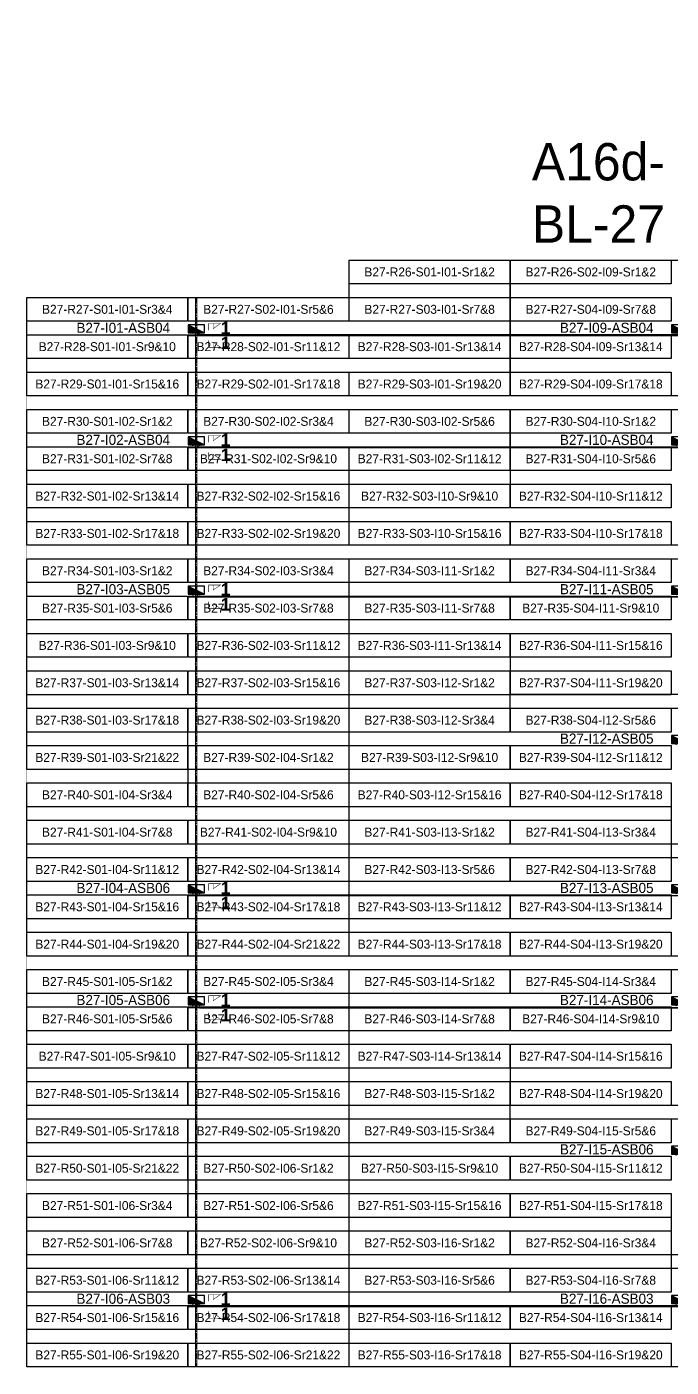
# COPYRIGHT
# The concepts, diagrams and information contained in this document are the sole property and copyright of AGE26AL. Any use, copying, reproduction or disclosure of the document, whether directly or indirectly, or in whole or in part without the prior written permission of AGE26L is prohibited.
# Model space of a CAD drawing. Header units: metres. Extents: x 528964 to 529320, y 2673702 to 2674119.
# Drawn here: x 528963.6 to 529093.1, y 2673701.7 to 2673970.9 of the extents above; entities that cross this region are included whole.
import ezdxf
from ezdxf.enums import TextEntityAlignment as Align

# ---------------------------------------------------------------- set-up
doc = ezdxf.new("R2010")
doc.units = ezdxf.units.M
doc.linetypes.add('CENTER', pattern=[2, 1.25, -0.25, 0.25, -0.25])
doc.layers.add('Boundary-12.5 MW Block', color=6, linetype='Continuous', lineweight=9)
doc.layers.add('PILE', color=1, linetype='Continuous', lineweight=15)
for name, color, linetype in [('DC Trench BL-27', 40, 'Continuous'), ('E-Inverter Grouping', 2, 'Continuous'), ('Inverter Block-27', 7, 'Continuous'), ('LT Cable(AG) INV to LT Panel BL-27', 2, 'Continuous'), ('Messenger Wire-Block-27 (Master Path)', 30, 'Continuous'), ('Messenger Wire-Block-27 (MW Path)', 191, 'Continuous'), ('MMS Block Numbering', 7, 'Continuous'), ('MMS Table Block-27', 8, 'Continuous'), ('Plan Line - DC BL-27', 40, 'Continuous'), ('Section Marking BL-27', 2, 'Continuous')]:
    doc.layers.add(name, color=color, linetype=linetype)
doc.styles.add('Adani Regular', font='Adani Regular.ttf')
doc.styles.add('BoldTextStyle', font='arialbd.ttf')
doc.styles.get("Standard").update_dxf_attribs({"font": 'Adani Regular.ttf'})

# ---------------------------------------------------------------- blocks, each defined once
blk = doc.blocks.new('MMS Table (32.292 x 4.788)')
at = {"color": 0}
blk.add_lwpolyline([(0, -0.002), (0, 4.786), (32.292, 4.786), (32.292, -0.002)], close=True, dxfattribs=at)
at = {"color": 7}
blk.add_attdef('ID1', text='', height=1.8, dxfattribs=at).set_placement((16.146, 2.392), align=Align.MIDDLE_CENTER)
blk = doc.blocks.new('Inverter Block')
h = blk.add_hatch(color=0)
h.dxf.hatch_style = 1
h.paths.add_polyline_path([(-1.46, 2.27), (-1.46, 0.85), (1.46, 0.85)])
at = {"color": 0}
blk.add_lwpolyline([(1.46, 2.27), (-1.46, 2.27), (-1.46, 0.85), (1.46, 0.85)], close=True, dxfattribs=at)
blk.add_lwpolyline([(-1.46, 2.27), (1.46, 0.85)], dxfattribs=at)
at = {"layer": 'PILE'}
for centre in [(-0.61, 0.85), (0.61, 0.85)]:
    blk.add_circle(centre, 0.156, dxfattribs=at)
at = {"color": 7}
blk.add_attdef('ID', (-1.46, 3.01), '', height=1.8, dxfattribs=at)

msp = doc.modelspace()

# ---------------------------------------------------------------- linework, layer by layer
at = {"layer": 'Boundary-12.5 MW Block', "const_width": 0.05}
msp.add_lwpolyline([(528963.58, 2673916.58), (529028.37, 2673916.58), (529028.37, 2673924.08), (529102.74, 2673924.08), (529102.74, 2673960.7), (529125.54, 2673960.7), (529125.54, 2674084.29), (528995.98, 2674084.29), (528995.98, 2674119.08), (529319.8, 2674119.08), (529319.8, 2673701.79), (528963.58, 2673701.79)], close=True, dxfattribs=at)
at = {"layer": 'DC Trench BL-27', "color": 40, "const_width": 0.15}
msp.add_lwpolyline([(528997.76, 2673916.58), (528997.46, 2673916.58), (528997.46, 2673701.79), (528997.76, 2673701.79)], close=True, dxfattribs=at)
at = {"layer": 'E-Inverter Grouping', "color": 3}
for points in [[(529060.66, 2673896.79), (528963.58, 2673896.79), (528963.58, 2673916.58), (529028.37, 2673916.58), (529028.37, 2673924.08), (529060.66, 2673924.08)], [(529157.84, 2673911.79), (529125.44, 2673911.79), (529125.44, 2673896.79), (529060.76, 2673896.79), (529060.76, 2673924.08), (529157.84, 2673924.08)], [(529060.66, 2673894.08), (529060.66, 2673881.79), (529028.27, 2673881.79), (529028.27, 2673866.79), (528963.58, 2673866.79), (528963.58, 2673894.08)], [(529125.44, 2673866.79), (529028.37, 2673866.79), (529028.37, 2673879.08), (529060.76, 2673879.08), (529060.76, 2673894.08), (529125.44, 2673894.08)]]:
    msp.add_lwpolyline(points, close=True, dxfattribs=at)
at = {"layer": 'E-Inverter Grouping'}
for points in [[(528963.58, 2673864.08), (529028.27, 2673864.08), (529028.27, 2673829.29), (528995.88, 2673829.29), (528995.88, 2673821.79), (528963.58, 2673821.79)], [(529125.44, 2673836.79), (529060.76, 2673836.79), (529060.76, 2673844.29), (529028.37, 2673844.29), (529028.37, 2673864.08), (529125.44, 2673864.08)], [(529125.44, 2673806.79), (529093.15, 2673806.79), (529093.15, 2673814.29), (529028.37, 2673814.29), (529028.37, 2673841.58), (529060.66, 2673841.58), (529060.66, 2673834.08), (529125.44, 2673834.08)], [(528963.58, 2673784.29), (528963.58, 2673819.08), (528995.98, 2673819.08), (528995.98, 2673826.58), (529028.27, 2673826.58), (529028.27, 2673784.29)], [(529093.05, 2673804.08), (529125.44, 2673804.08), (529125.44, 2673784.29), (529028.37, 2673784.29), (529028.37, 2673811.58), (529093.05, 2673811.58)], [(528963.58, 2673781.58), (529028.27, 2673781.58), (529028.27, 2673746.79), (528995.88, 2673746.79), (528995.88, 2673739.29), (528963.58, 2673739.29)], [(529125.44, 2673754.29), (529060.76, 2673754.29), (529060.76, 2673761.79), (529028.37, 2673761.79), (529028.37, 2673781.58), (529125.44, 2673781.58)], [(529125.44, 2673724.29), (529093.15, 2673724.29), (529093.15, 2673731.79), (529028.37, 2673731.79), (529028.37, 2673759.08), (529060.66, 2673759.08), (529060.66, 2673751.58), (529125.44, 2673751.58)], [(528963.58, 2673701.79), (528963.58, 2673736.58), (528995.98, 2673736.58), (528995.98, 2673744.08), (529028.27, 2673744.08), (529028.27, 2673701.79)], [(529093.05, 2673721.58), (529125.44, 2673721.58), (529125.44, 2673701.79), (529028.37, 2673701.79), (529028.37, 2673729.08), (529093.05, 2673729.08)]]:
    msp.add_lwpolyline(points, close=True, dxfattribs=at)
at = {"layer": 'LT Cable(AG) INV to LT Panel BL-27'}
for points in [[(529121.23, 2673944.27), (529115.71, 2673944.27, -0.128556), (529115.27, 2673944.38), (529114.07, 2673945.06, 0.128556), (529113.63, 2673945.17), (529107.2, 2673945.17, 0.414214), (529106.3, 2673944.27), (529106.3, 2673925.16, 0.02201), (529106.3, 2673925.08), (529106.35, 2673924.48, -0.02201), (529106.36, 2673924.4), (529106.36, 2673909.94, -0.414214), (529105.46, 2673909.04), (528998.51, 2673909.04, -0.414214), (528997.61, 2673909.94), (528997.61, 2673910.19)], [(529121.23, 2673944.22), (529115.71, 2673944.22, -0.128556), (529115.27, 2673944.33), (529114.07, 2673945.01, 0.128556), (529113.63, 2673945.12), (529107.25, 2673945.12, 0.414214), (529106.35, 2673944.22), (529106.35, 2673925.16, 0.02201), (529106.35, 2673925.08), (529106.4, 2673924.48, -0.02201), (529106.41, 2673924.4), (529106.41, 2673887.39, -0.414214), (529105.51, 2673886.49), (528998.51, 2673886.49, -0.414214), (528997.61, 2673887.39), (528997.61, 2673887.69)], [(529119.29, 2673944.17), (529115.71, 2673944.17, -0.128556), (529115.27, 2673944.28), (529114.07, 2673944.96, 0.128556), (529113.63, 2673945.07), (529107.3, 2673945.07, 0.414214), (529106.4, 2673944.17), (529106.4, 2673925.16, 0.02201), (529106.4, 2673925.08), (529106.45, 2673924.48, -0.02201), (529106.46, 2673924.4), (529106.46, 2673857.34, -0.414214), (529105.56, 2673856.44), (528998.51, 2673856.44, -0.414214), (528997.61, 2673857.34), (528997.61, 2673857.69)], [(529117.22, 2673944.09), (529115.71, 2673944.09, -0.128556), (529115.27, 2673944.21), (529114.07, 2673944.88, 0.128556), (529113.63, 2673945), (529107.37, 2673945, 0.414214), (529106.47, 2673944.1), (529106.47, 2673925.17, 0.02201), (529106.48, 2673925.09), (529106.53, 2673924.49, -0.02201), (529106.53, 2673924.41), (529106.53, 2673797.26, -0.414214), (529105.63, 2673796.36), (528998.51, 2673796.36, -0.414214), (528997.61, 2673797.26), (528997.61, 2673797.69)], [(529117.22, 2673944.04), (529115.71, 2673944.04, -0.128556), (529115.27, 2673944.16), (529114.07, 2673944.83, 0.128556), (529113.63, 2673944.95), (529107.42, 2673944.95, 0.414214), (529106.52, 2673944.05), (529106.52, 2673925.17, 0.02201), (529106.53, 2673925.09), (529106.58, 2673924.49, -0.02201), (529106.58, 2673924.41), (529106.58, 2673774.71, -0.414214), (529105.68, 2673773.81), (528998.51, 2673773.81, -0.414214), (528997.61, 2673774.71), (528997.61, 2673775.19)]]:
    msp.add_lwpolyline(points, format="xyb", dxfattribs=at)
at = {"layer": 'LT Cable(AG) INV to LT Panel BL-27', "color": 5}
msp.add_lwpolyline([(529116.2, 2673943.64), (529115.9, 2673943.64, 0.053654), (529115.71, 2673943.62), (529114.12, 2673943.27, -0.053654), (529113.93, 2673943.25), (529110.05, 2673943.25, 0.414214), (529109.15, 2673942.35), (529109.15, 2673925.16, 0.041937), (529109.16, 2673925.01), (529109.24, 2673924.51, -0.041937), (529109.26, 2673924.36), (529109.26, 2673714.94, -0.414214), (529108.36, 2673714.04), (528998.51, 2673714.04, -0.414214), (528997.61, 2673714.94), (528997.61, 2673715.19)], format="xyb", dxfattribs=at)
at = {"layer": 'Messenger Wire-Block-27 (Master Path)'}
for points in [[(528995.98, 2673908.94), (529106.46, 2673908.94)], [(528995.98, 2673886.44), (529106.46, 2673886.44)], [(528995.98, 2673856.44), (529106.46, 2673856.44)], [(528995.98, 2673796.44), (529106.46, 2673796.44)], [(528995.98, 2673773.94), (529106.46, 2673773.94)], [(528995.98, 2673713.94), (529255.01, 2673713.94)]]:
    msp.add_lwpolyline(points, dxfattribs=at)
at = {"layer": 'Messenger Wire-Block-27 (MW Path)', "const_width": 0.1}
for points in [[(528995.98, 2673908.94), (529106.46, 2673908.94)], [(528995.98, 2673886.44), (529106.46, 2673886.44)], [(528995.98, 2673856.44), (529106.46, 2673856.44)], [(528995.98, 2673796.44), (529106.46, 2673796.44)], [(528995.98, 2673773.94), (529106.46, 2673773.94)], [(528995.98, 2673713.94), (529255.01, 2673713.94)]]:
    msp.add_lwpolyline(points, dxfattribs=at)
at = {"layer": 'Plan Line - DC BL-27', "color": 6, "linetype": 'CENTER'}
msp.add_lwpolyline([(528997.61, 2673916.58), (528997.61, 2673701.79)], dxfattribs=at)
at = {"layer": 'Section Marking BL-27', "color": 94, "lineweight": 35, "true_color": 0x00a500, "const_width": 0.1}
for points in [[(529000.11, 2673909.94), (529000.11, 2673911.33), (529002.51, 2673911.33), (529001.03, 2673910.32), (529001.03, 2673911.33)], [(529000.11, 2673907.94), (529000.11, 2673906.55), (529002.51, 2673906.55), (529001.03, 2673907.56), (529001.03, 2673906.55)], [(529000.11, 2673887.44), (529000.11, 2673888.83), (529002.51, 2673888.83), (529001.03, 2673887.82), (529001.03, 2673888.83)], [(529000.11, 2673885.44), (529000.11, 2673884.05), (529002.51, 2673884.05), (529001.03, 2673885.06), (529001.03, 2673884.05)], [(529000.11, 2673857.44), (529000.11, 2673858.83), (529002.51, 2673858.83), (529001.03, 2673857.82), (529001.03, 2673858.83)], [(529000.11, 2673855.44), (529000.11, 2673854.05), (529002.51, 2673854.05), (529001.03, 2673855.06), (529001.03, 2673854.05)], [(529000.11, 2673797.44), (529000.11, 2673798.83), (529002.51, 2673798.83), (529001.03, 2673797.82), (529001.03, 2673798.83)], [(529000.11, 2673795.44), (529000.11, 2673794.05), (529002.51, 2673794.05), (529001.03, 2673795.06), (529001.03, 2673794.05)], [(529000.11, 2673774.94), (529000.11, 2673776.33), (529002.51, 2673776.33), (529001.03, 2673775.32), (529001.03, 2673776.33)], [(529000.11, 2673772.94), (529000.11, 2673771.55), (529002.51, 2673771.55), (529001.03, 2673772.56), (529001.03, 2673771.55)], [(529000.11, 2673714.94), (529000.11, 2673716.33), (529002.51, 2673716.33), (529001.03, 2673715.32), (529001.03, 2673716.33)], [(529000.11, 2673712.94), (529000.11, 2673711.55), (529002.51, 2673711.55), (529001.03, 2673712.56), (529001.03, 2673711.55)]]:
    msp.add_lwpolyline(points, dxfattribs=at)

# ---------------------------------------------------------------- block references
at = {"layer": 'Inverter Block-27'}
ref = msp.add_blockref('Inverter Block', (528997.61, 2673908.53), dxfattribs=dict(at, xscale=1.124999999976148, yscale=1.124999999976148, zscale=1.124999999976148))
ref.add_attrib('ID', 'B27-I01-ASB04', (528973.54, 2673909.46), dxfattribs={"layer": '0', "color": 7, "height": 2.025})
ref = msp.add_blockref('Inverter Block', (529094.79, 2673908.53), dxfattribs=dict(at, xscale=1.124999999976148, yscale=1.124999999976148, zscale=1.124999999976148))
ref.add_attrib('ID', 'B27-I09-ASB04', (529070.71, 2673909.46), dxfattribs={"layer": '0', "color": 7, "height": 2.025})
ref = msp.add_blockref('Inverter Block', (528997.61, 2673886.03), dxfattribs=dict(at, xscale=1.124999999976148, yscale=1.124999999976148, zscale=1.124999999976148))
ref.add_attrib('ID', 'B27-I02-ASB04', (528973.54, 2673886.96), dxfattribs={"layer": '0', "color": 7, "height": 2.025})
ref = msp.add_blockref('Inverter Block', (529094.79, 2673886.03), dxfattribs=dict(at, xscale=1.124999999976148, yscale=1.124999999976148, zscale=1.124999999976148))
ref.add_attrib('ID', 'B27-I10-ASB04', (529070.71, 2673886.96), dxfattribs={"layer": '0', "color": 7, "height": 2.025})
ref = msp.add_blockref('Inverter Block', (528997.61, 2673856.03), dxfattribs=dict(at, xscale=1.124999999976148, yscale=1.124999999976148, zscale=1.124999999976148))
ref.add_attrib('ID', 'B27-I03-ASB05', (528973.54, 2673856.96), dxfattribs={"layer": '0', "color": 7, "height": 2.025})
ref = msp.add_blockref('Inverter Block', (529094.79, 2673856.03), dxfattribs=dict(at, xscale=1.124999999976148, yscale=1.124999999976148, zscale=1.124999999976148))
ref.add_attrib('ID', 'B27-I11-ASB05', (529070.71, 2673856.96), dxfattribs={"layer": '0', "color": 7, "height": 2.025})
ref = msp.add_blockref('Inverter Block', (529094.79, 2673826.03), dxfattribs=dict(at, xscale=1.124999999976148, yscale=1.124999999976148, zscale=1.124999999976148))
ref.add_attrib('ID', 'B27-I12-ASB05', (529070.71, 2673826.96), dxfattribs={"layer": '0', "color": 7, "height": 2.025})
ref = msp.add_blockref('Inverter Block', (528997.61, 2673796.03), dxfattribs=dict(at, xscale=1.124999999976148, yscale=1.124999999976148, zscale=1.124999999976148))
ref.add_attrib('ID', 'B27-I04-ASB06', (528973.54, 2673796.96), dxfattribs={"layer": '0', "color": 7, "height": 2.025})
ref = msp.add_blockref('Inverter Block', (529094.79, 2673796.03), dxfattribs=dict(at, xscale=1.124999999976148, yscale=1.124999999976148, zscale=1.124999999976148))
ref.add_attrib('ID', 'B27-I13-ASB05', (529070.71, 2673796.96), dxfattribs={"layer": '0', "color": 7, "height": 2.025})
ref = msp.add_blockref('Inverter Block', (528997.61, 2673773.53), dxfattribs=dict(at, xscale=1.124999999976148, yscale=1.124999999976148, zscale=1.124999999976148))
ref.add_attrib('ID', 'B27-I05-ASB06', (528973.54, 2673774.46), dxfattribs={"layer": '0', "color": 7, "height": 2.025})
ref = msp.add_blockref('Inverter Block', (529094.79, 2673773.53), dxfattribs=dict(at, xscale=1.124999999976148, yscale=1.124999999976148, zscale=1.124999999976148))
ref.add_attrib('ID', 'B27-I14-ASB06', (529070.71, 2673774.46), dxfattribs={"layer": '0', "color": 7, "height": 2.025})
ref = msp.add_blockref('Inverter Block', (529094.79, 2673743.53), dxfattribs=dict(at, xscale=1.124999999976148, yscale=1.124999999976148, zscale=1.124999999976148))
ref.add_attrib('ID', 'B27-I15-ASB06', (529070.71, 2673744.46), dxfattribs={"layer": '0', "color": 7, "height": 2.025})
ref = msp.add_blockref('Inverter Block', (528997.61, 2673713.53), dxfattribs=dict(at, xscale=1.124999999976148, yscale=1.124999999976148, zscale=1.124999999976148))
ref.add_attrib('ID', 'B27-I06-ASB03', (528973.54, 2673714.46), dxfattribs={"layer": '0', "color": 7, "height": 2.025})
ref = msp.add_blockref('Inverter Block', (529094.79, 2673713.53), dxfattribs=dict(at, xscale=1.124999999976148, yscale=1.124999999976148, zscale=1.124999999976148))
ref.add_attrib('ID', 'B27-I16-ASB03', (529070.71, 2673714.46), dxfattribs={"layer": '0', "color": 7, "height": 2.025})
at = {"layer": 'MMS Table Block-27'}
for p, values in [((529028.37, 2673919.29), {'ID1': 'B27-R26-S01-I01-Sr1&2'}), ((529060.76, 2673919.29), {'ID1': 'B27-R26-S02-I09-Sr1&2'}), ((528963.58, 2673911.79), {'ID1': 'B27-R27-S01-I01-Sr3&4'}), ((528995.98, 2673911.79), {'ID1': 'B27-R27-S02-I01-Sr5&6'}), ((529028.37, 2673911.79), {'ID1': 'B27-R27-S03-I01-Sr7&8'}), ((529060.76, 2673911.79), {'ID1': 'B27-R27-S04-I09-Sr7&8'}), ((528963.58, 2673904.29), {'ID1': 'B27-R28-S01-I01-Sr9&10'}), ((528995.98, 2673904.29), {'ID1': 'B27-R28-S02-I01-Sr11&12'}), ((529028.37, 2673904.29), {'ID1': 'B27-R28-S03-I01-Sr13&14'}), ((529060.76, 2673904.29), {'ID1': 'B27-R28-S04-I09-Sr13&14'}), ((528963.58, 2673896.79), {'ID1': 'B27-R29-S01-I01-Sr15&16'}), ((528995.98, 2673896.79), {'ID1': 'B27-R29-S02-I01-Sr17&18'}), ((529028.37, 2673896.79), {'ID1': 'B27-R29-S03-I01-Sr19&20'}), ((529060.76, 2673896.79), {'ID1': 'B27-R29-S04-I09-Sr17&18'}), ((528963.58, 2673889.29), {'ID1': 'B27-R30-S01-I02-Sr1&2'}), ((528995.98, 2673889.29), {'ID1': 'B27-R30-S02-I02-Sr3&4'}), ((529028.37, 2673889.29), {'ID1': 'B27-R30-S03-I02-Sr5&6'}), ((529060.76, 2673889.29), {'ID1': 'B27-R30-S04-I10-Sr1&2'}), ((528963.58, 2673881.79), {'ID1': 'B27-R31-S01-I02-Sr7&8'}), ((528995.98, 2673881.79), {'ID1': 'B27-R31-S02-I02-Sr9&10'}), ((529028.37, 2673881.79), {'ID1': 'B27-R31-S03-I02-Sr11&12'}), ((529060.76, 2673881.79), {'ID1': 'B27-R31-S04-I10-Sr5&6'}), ((528963.58, 2673874.29), {'ID1': 'B27-R32-S01-I02-Sr13&14'}), ((528995.98, 2673874.29), {'ID1': 'B27-R32-S02-I02-Sr15&16'}), ((529028.37, 2673874.29), {'ID1': 'B27-R32-S03-I10-Sr9&10'}), ((529060.76, 2673874.29), {'ID1': 'B27-R32-S04-I10-Sr11&12'}), ((528963.58, 2673866.79), {'ID1': 'B27-R33-S01-I02-Sr17&18'}), ((528995.98, 2673866.79), {'ID1': 'B27-R33-S02-I02-Sr19&20'}), ((529028.37, 2673866.79), {'ID1': 'B27-R33-S03-I10-Sr15&16'}), ((529060.76, 2673866.79), {'ID1': 'B27-R33-S04-I10-Sr17&18'}), ((528963.58, 2673859.29), {'ID1': 'B27-R34-S01-I03-Sr1&2'}), ((528995.98, 2673859.29), {'ID1': 'B27-R34-S02-I03-Sr3&4'}), ((529028.37, 2673859.29), {'ID1': 'B27-R34-S03-I11-Sr1&2'}), ((529060.76, 2673859.29), {'ID1': 'B27-R34-S04-I11-Sr3&4'}), ((528963.58, 2673851.79), {'ID1': 'B27-R35-S01-I03-Sr5&6'}), ((528995.98, 2673851.79), {'ID1': 'B27-R35-S02-I03-Sr7&8'}), ((529028.37, 2673851.79), {'ID1': 'B27-R35-S03-I11-Sr7&8'}), ((529060.76, 2673851.79), {'ID1': 'B27-R35-S04-I11-Sr9&10'}), ((528963.58, 2673844.29), {'ID1': 'B27-R36-S01-I03-Sr9&10'}), ((528995.98, 2673844.29), {'ID1': 'B27-R36-S02-I03-Sr11&12'}), ((529028.37, 2673844.29), {'ID1': 'B27-R36-S03-I11-Sr13&14'}), ((529060.76, 2673844.29), {'ID1': 'B27-R36-S04-I11-Sr15&16'}), ((528963.58, 2673836.79), {'ID1': 'B27-R37-S01-I03-Sr13&14'}), ((528995.98, 2673836.79), {'ID1': 'B27-R37-S02-I03-Sr15&16'}), ((529028.37, 2673836.79), {'ID1': 'B27-R37-S03-I12-Sr1&2'}), ((529060.76, 2673836.79), {'ID1': 'B27-R37-S04-I11-Sr19&20'}), ((528963.58, 2673829.29), {'ID1': 'B27-R38-S01-I03-Sr17&18'}), ((528995.98, 2673829.29), {'ID1': 'B27-R38-S02-I03-Sr19&20'}), ((529028.37, 2673829.29), {'ID1': 'B27-R38-S03-I12-Sr3&4'}), ((529060.76, 2673829.29), {'ID1': 'B27-R38-S04-I12-Sr5&6'}), ((528963.58, 2673821.79), {'ID1': 'B27-R39-S01-I03-Sr21&22'}), ((528995.98, 2673821.79), {'ID1': 'B27-R39-S02-I04-Sr1&2'}), ((529028.37, 2673821.79), {'ID1': 'B27-R39-S03-I12-Sr9&10'}), ((529060.76, 2673821.79), {'ID1': 'B27-R39-S04-I12-Sr11&12'}), ((528963.58, 2673814.29), {'ID1': 'B27-R40-S01-I04-Sr3&4'}), ((528995.98, 2673814.29), {'ID1': 'B27-R40-S02-I04-Sr5&6'}), ((529028.37, 2673814.29), {'ID1': 'B27-R40-S03-I12-Sr15&16'}), ((529060.76, 2673814.29), {'ID1': 'B27-R40-S04-I12-Sr17&18'}), ((528963.58, 2673806.79), {'ID1': 'B27-R41-S01-I04-Sr7&8'}), ((528995.98, 2673806.79), {'ID1': 'B27-R41-S02-I04-Sr9&10'}), ((529028.37, 2673806.79), {'ID1': 'B27-R41-S03-I13-Sr1&2'}), ((529060.76, 2673806.79), {'ID1': 'B27-R41-S04-I13-Sr3&4'}), ((528963.58, 2673799.29), {'ID1': 'B27-R42-S01-I04-Sr11&12'}), ((528995.98, 2673799.29), {'ID1': 'B27-R42-S02-I04-Sr13&14'}), ((529028.37, 2673799.29), {'ID1': 'B27-R42-S03-I13-Sr5&6'}), ((529060.76, 2673799.29), {'ID1': 'B27-R42-S04-I13-Sr7&8'}), ((528963.58, 2673791.79), {'ID1': 'B27-R43-S01-I04-Sr15&16'}), ((528995.98, 2673791.79), {'ID1': 'B27-R43-S02-I04-Sr17&18'}), ((529028.37, 2673791.79), {'ID1': 'B27-R43-S03-I13-Sr11&12'}), ((529060.76, 2673791.79), {'ID1': 'B27-R43-S04-I13-Sr13&14'}), ((528963.58, 2673784.29), {'ID1': 'B27-R44-S01-I04-Sr19&20'}), ((528995.98, 2673784.29), {'ID1': 'B27-R44-S02-I04-Sr21&22'}), ((529028.37, 2673784.29), {'ID1': 'B27-R44-S03-I13-Sr17&18'}), ((529060.76, 2673784.29), {'ID1': 'B27-R44-S04-I13-Sr19&20'}), ((528963.58, 2673776.79), {'ID1': 'B27-R45-S01-I05-Sr1&2'}), ((528995.98, 2673776.79), {'ID1': 'B27-R45-S02-I05-Sr3&4'}), ((529028.37, 2673776.79), {'ID1': 'B27-R45-S03-I14-Sr1&2'}), ((529060.76, 2673776.79), {'ID1': 'B27-R45-S04-I14-Sr3&4'}), ((528963.58, 2673769.29), {'ID1': 'B27-R46-S01-I05-Sr5&6'}), ((528995.98, 2673769.29), {'ID1': 'B27-R46-S02-I05-Sr7&8'}), ((529028.37, 2673769.29), {'ID1': 'B27-R46-S03-I14-Sr7&8'}), ((529060.76, 2673769.29), {'ID1': 'B27-R46-S04-I14-Sr9&10'}), ((528963.58, 2673761.79), {'ID1': 'B27-R47-S01-I05-Sr9&10'}), ((528995.98, 2673761.79), {'ID1': 'B27-R47-S02-I05-Sr11&12'}), ((529028.37, 2673761.79), {'ID1': 'B27-R47-S03-I14-Sr13&14'}), ((529060.76, 2673761.79), {'ID1': 'B27-R47-S04-I14-Sr15&16'}), ((528963.58, 2673754.29), {'ID1': 'B27-R48-S01-I05-Sr13&14'}), ((528995.98, 2673754.29), {'ID1': 'B27-R48-S02-I05-Sr15&16'}), ((529028.37, 2673754.29), {'ID1': 'B27-R48-S03-I15-Sr1&2'}), ((529060.76, 2673754.29), {'ID1': 'B27-R48-S04-I14-Sr19&20'}), ((528963.58, 2673746.79), {'ID1': 'B27-R49-S01-I05-Sr17&18'}), ((528995.98, 2673746.79), {'ID1': 'B27-R49-S02-I05-Sr19&20'}), ((529028.37, 2673746.79), {'ID1': 'B27-R49-S03-I15-Sr3&4'}), ((529060.76, 2673746.79), {'ID1': 'B27-R49-S04-I15-Sr5&6'}), ((528963.58, 2673739.29), {'ID1': 'B27-R50-S01-I05-Sr21&22'}), ((528995.98, 2673739.29), {'ID1': 'B27-R50-S02-I06-Sr1&2'}), ((529028.37, 2673739.29), {'ID1': 'B27-R50-S03-I15-Sr9&10'}), ((529060.76, 2673739.29), {'ID1': 'B27-R50-S04-I15-Sr11&12'}), ((528963.58, 2673731.79), {'ID1': 'B27-R51-S01-I06-Sr3&4'}), ((528995.98, 2673731.79), {'ID1': 'B27-R51-S02-I06-Sr5&6'}), ((529028.37, 2673731.79), {'ID1': 'B27-R51-S03-I15-Sr15&16'}), ((529060.76, 2673731.79), {'ID1': 'B27-R51-S04-I15-Sr17&18'}), ((528963.58, 2673724.29), {'ID1': 'B27-R52-S01-I06-Sr7&8'}), ((528995.98, 2673724.29), {'ID1': 'B27-R52-S02-I06-Sr9&10'}), ((529028.37, 2673724.29), {'ID1': 'B27-R52-S03-I16-Sr1&2'}), ((529060.76, 2673724.29), {'ID1': 'B27-R52-S04-I16-Sr3&4'}), ((528963.58, 2673716.79), {'ID1': 'B27-R53-S01-I06-Sr11&12'}), ((528995.98, 2673716.79), {'ID1': 'B27-R53-S02-I06-Sr13&14'}), ((529028.37, 2673716.79), {'ID1': 'B27-R53-S03-I16-Sr5&6'}), ((529060.76, 2673716.79), {'ID1': 'B27-R53-S04-I16-Sr7&8'}), ((528963.58, 2673709.29), {'ID1': 'B27-R54-S01-I06-Sr15&16'}), ((528995.98, 2673709.29), {'ID1': 'B27-R54-S02-I06-Sr17&18'}), ((529028.37, 2673709.29), {'ID1': 'B27-R54-S03-I16-Sr11&12'}), ((529060.76, 2673709.29), {'ID1': 'B27-R54-S04-I16-Sr13&14'}), ((528963.58, 2673701.79), {'ID1': 'B27-R55-S01-I06-Sr19&20'}), ((528995.98, 2673701.79), {'ID1': 'B27-R55-S02-I06-Sr21&22'}), ((529028.37, 2673701.79), {'ID1': 'B27-R55-S03-I16-Sr17&18'}), ((529060.76, 2673701.79), {'ID1': 'B27-R55-S04-I16-Sr19&20'})]:
    msp.add_blockref('MMS Table (32.292 x 4.788)', p, dxfattribs=at).add_auto_attribs(values)

# ---------------------------------------------------------------- texts
at = {"color": 7}
for s, p in [('B27-I01-ASB04', (528973.54, 2673909.46)), ('B27-I09-ASB04', (529070.71, 2673909.46)), ('B27-I02-ASB04', (528973.54, 2673886.96)), ('B27-I10-ASB04', (529070.71, 2673886.96)), ('B27-I03-ASB05', (528973.54, 2673856.96)), ('B27-I11-ASB05', (529070.71, 2673856.96)), ('B27-I12-ASB05', (529070.71, 2673826.96)), ('B27-I04-ASB06', (528973.54, 2673796.96)), ('B27-I13-ASB05', (529070.71, 2673796.96)), ('B27-I05-ASB06', (528973.54, 2673774.46)), ('B27-I14-ASB06', (529070.71, 2673774.46)), ('B27-I15-ASB06', (529070.71, 2673744.46)), ('B27-I06-ASB03', (528973.54, 2673714.46)), ('B27-I16-ASB03', (529070.71, 2673714.46))]:
    msp.add_text(s, height=2.025, dxfattribs=at).set_placement(p)
at = {"layer": 'MMS Block Numbering', "insert": (529078.45, 2673937.57), "char_height": 7.5, "attachment_point": 5, "style": 'Adani Regular'}
msp.add_mtext_dynamic_manual_height_columns('A16d-\\PBL-27', width=41.5354, gutter_width=1, heights=[0], dxfattribs=at)
at = {"layer": 'Section Marking BL-27', "color": 94, "true_color": 0x00a500, "style": 'BoldTextStyle'}
for p in [(529003.51, 2673910.44), (529003.51, 2673907.44), (529003.51, 2673887.94), (529003.51, 2673884.94), (529003.51, 2673857.94), (529003.51, 2673854.94), (529003.51, 2673797.94), (529003.51, 2673794.94), (529003.51, 2673775.44), (529003.51, 2673772.44), (529003.51, 2673715.44), (529003.51, 2673712.44)]:
    msp.add_text('1', height=2.5, dxfattribs=at).set_placement(p, align=Align.MIDDLE_CENTER)

doc.saveas('drawing.dxf')
